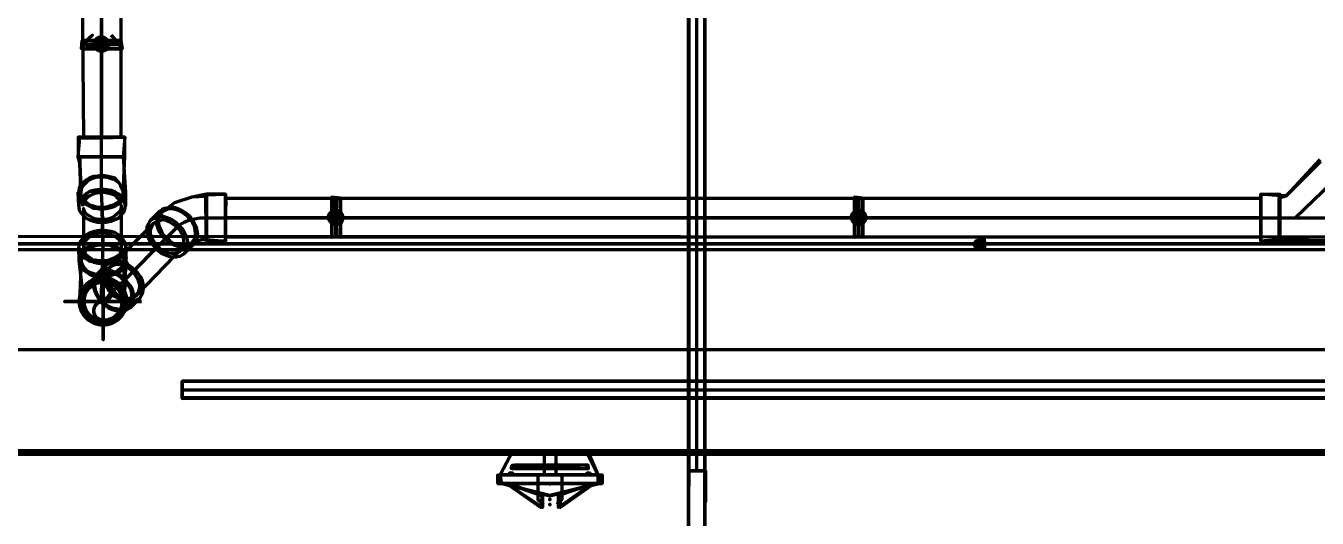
# Model space of a CAD drawing. Extents: x 0 to 1153, y 0 to 816.
# Drawn here: x 501.74 to 525.7, y 389.13 to 398.27 of the extents above; entities that cross this region are included whole.
import ezdxf

# ---------------------------------------------------------------- set-up
doc = ezdxf.new("R2010")
doc.units = 0
doc.header["$MEASUREMENT"] = 0
for name, color, linetype in [('Arch', 7, 'Continuous'), ('Hatch', 7, 'Continuous'), ('HVAC', 7, 'Continuous'), ('PIPE', 7, 'Continuous')]:
    doc.layers.add(name, color=color, linetype=linetype)

msp = doc.modelspace()

# ---------------------------------------------------------------- linework, layer by layer
at = {"layer": 'Arch', "color": 11, "linetype": 'Continuous', "lineweight": 211}
for points in [[(681.905, 390.377), (681.905, 484.897), (681.905, 390.377), (680.413, 390.377), (680.413, 388.885), (680.413, 390.377), (496.327, 390.377), (622.533, 390.377), (680.413, 390.377)], [(529.41, 425.947), (529.41, 392.25), (495.131, 392.25), (495.131, 425.947), (529.41, 425.947), (529.41, 392.25), (495.131, 392.25), (495.131, 425.947), (529.41, 425.947), (529.41, 390.313), (495.131, 390.313), (495.131, 425.947), (529.41, 425.947), (529.41, 390.313), (495.131, 390.313), (495.131, 425.947)], [(529.41, 390.377), (496.327, 390.377), (496.327, 425.947), (529.41, 425.947), (529.41, 390.377), (496.327, 390.377), (496.327, 425.947), (529.41, 425.947), (529.41, 390.377), (496.327, 390.377), (496.327, 425.947), (529.41, 425.947), (529.41, 390.377), (530.902, 390.377), (529.41, 390.377), (529.41, 425.947)]]:
    msp.add_lwpolyline(points, close=True, dxfattribs=at)
at = {"layer": 'Hatch', "color": 5, "linetype": 'Continuous', "lineweight": 211}
for p, q in [((514.191, 390.006), (514.191, 424.286)), ((504.635, 391.509), (614.839, 391.509))]:
    msp.add_line(p, q, dxfattribs=at)
for points in [[(514.033, 388.779), (514.033, 390.006), (514.339, 390.006), (514.339, 424.286), (514.339, 390.006), (514.35, 424.286), (514.339, 390.006), (514.033, 390.006), (514.033, 424.286), (514.043, 390.006), (514.033, 424.286), (514.35, 424.286), (514.043, 424.286), (514.033, 390.006), (514.339, 390.006), (514.043, 390.006), (514.033, 389.424), (514.033, 388.779)], [(514.033, 388.461), (514.033, 389.424), (514.033, 390.006), (514.033, 388.461)], [(514.339, 388.779), (514.339, 390.006), (514.339, 388.472)], [(514.339, 389.424), (514.35, 390.006), (514.35, 389.424)], [(514.35, 388.461), (514.339, 389.424), (514.339, 388.779)]]:
    msp.add_lwpolyline(points, dxfattribs=at)
for points in [[(614.839, 391.361), (504.635, 391.361), (614.839, 391.35), (614.839, 391.668), (614.839, 391.361), (614.839, 391.668), (614.839, 391.35), (504.635, 391.35), (504.635, 391.668), (504.635, 391.361), (504.635, 391.668), (504.635, 391.35)], [(504.635, 391.668), (614.839, 391.668), (504.635, 391.668), (614.839, 391.668)]]:
    msp.add_lwpolyline(points, close=True, dxfattribs=at)
at = {"layer": 'HVAC', "color": 6, "linetype": 'Continuous', "lineweight": 211}
for p, q in [((511.143, 390.356), (511.789, 390.356)), ((511.355, 390.356), (511.355, 389.932)), ((511.577, 389.932), (511.577, 390.356)), ((510.91, 390.049), (510.91, 390.112)), ((510.963, 390.049), (510.963, 390.112)), ((511.101, 390.049), (511.101, 390.112)), ((511.207, 390.049), (511.238, 390.049)), ((511.397, 390.049), (511.397, 390.112)), ((511.884, 390.112), (511.821, 390.112))]:
    msp.add_line(p, q, dxfattribs=at)
for points in [[(510.54, 389.932), (512.35, 389.932), (510.54, 389.932), (512.35, 389.932), (510.54, 389.932), (510.773, 390.377), (510.54, 389.932), (512.434, 389.932), (512.434, 389.774), (512.35, 389.932), (512.128, 390.377), (510.805, 390.377), (512.159, 390.377), (512.35, 389.932), (512.35, 389.774), (511.461, 389.551), (510.572, 389.774), (510.54, 389.932), (512.35, 389.932), (510.54, 389.932), (512.434, 389.932)], [(511.461, 390.356), (511.461, 390.356), (511.461, 390.356)], [(511.238, 390.112), (511.747, 390.112), (511.958, 390.112), (511.969, 390.049), (512.128, 390.049), (512.17, 390.112), (512.011, 390.112), (511.969, 390.049), (511.747, 390.049), (512.18, 390.049), (512.17, 390.112), (511.747, 390.112), (511.725, 390.049), (511.747, 390.112), (511.736, 390.049), (511.747, 390.112), (511.238, 390.112), (511.186, 390.112), (510.805, 390.112), (510.762, 390.049), (511.186, 390.049), (510.741, 390.049), (510.762, 390.112), (511.238, 390.112), (511.186, 390.049), (511.186, 390.112), (511.186, 390.049), (511.186, 390.112)], [(511.037, 390.112), (511.387, 390.112), (511.037, 390.112), (511.037, 390.049), (511.397, 390.049), (511.387, 390.112), (511.524, 390.112), (511.545, 390.049), (511.524, 390.112), (511.821, 390.112), (511.821, 390.049), (511.884, 390.049), (511.884, 390.112), (511.545, 390.112), (511.387, 390.112), (511.397, 390.049), (511.037, 390.049)], [(511.725, 390.049), (511.238, 390.049), (511.725, 390.049)], [(511.238, 389.932), (511.238, 389.477), (511.344, 389.382)], [(511.302, 390.112), (511.323, 390.049), (511.323, 390.112)], [(511.524, 390.049), (511.397, 390.049), (511.524, 390.049), (511.524, 390.112)], [(511.461, 389.932), (511.461, 389.932), (511.461, 389.932)], [(511.821, 390.049), (511.545, 390.049), (511.884, 390.049)], [(511.683, 389.932), (511.683, 389.477), (511.588, 389.382)], [(511.63, 390.112), (511.609, 390.049), (511.609, 390.112)], [(510.572, 389.774), (512.35, 389.763), (510.572, 389.774), (511.461, 389.541), (512.35, 389.763)], [(512.286, 389.774), (512.286, 389.774), (512.254, 389.774)], [(511.461, 389.477), (511.461, 389.477), (511.461, 389.477)], [(511.461, 389.382), (511.461, 389.382), (511.461, 389.382)]]:
    msp.add_lwpolyline(points, dxfattribs=at)
for points in [[(512.159, 390.377), (510.773, 390.377), (512.138, 390.334)], [(510.498, 389.774), (510.498, 389.932), (510.498, 389.774), (512.434, 389.774)], [(510.773, 389.932), (510.709, 389.932), (510.773, 389.932), (510.709, 389.932), (510.773, 389.964), (510.709, 389.964), (510.773, 389.964), (510.709, 389.932), (510.709, 389.932), (510.709, 389.964), (510.773, 389.932)], [(512.212, 389.932), (512.149, 389.932), (512.212, 389.932), (512.149, 389.932), (512.212, 389.964), (512.149, 389.964), (512.212, 389.964), (512.149, 389.932), (512.149, 389.932), (512.149, 389.964), (512.212, 389.932)], [(510.699, 389.774), (511.323, 389.551), (511.323, 389.329), (511.323, 389.329), (510.656, 389.774), (510.656, 389.774), (511.291, 389.329), (511.323, 389.551), (511.291, 389.551), (510.656, 389.774)], [(511.461, 389.763), (511.461, 389.763), (511.461, 389.774)], [(511.651, 389.551), (511.651, 389.329), (511.651, 389.329), (512.286, 389.774), (511.62, 389.551), (512.254, 389.774), (511.62, 389.329), (511.62, 389.551)]]:
    msp.add_lwpolyline(points, close=True, dxfattribs=at)
for p in [(511.461, 390.356), (511.461, 389.932), (511.461, 389.774), (511.461, 389.763), (511.461, 389.477), (511.461, 389.382)]:
    msp.add_point(p, dxfattribs=at)
at = {"layer": 'PIPE', "color": 3, "linetype": 'Continuous', "lineweight": 211}
for p, q in [((502.751, 395.182), (502.751, 395.118)), ((502.814, 395.33), (502.782, 395.287)), ((503.544, 395.15), (503.544, 395.203)), ((505.09, 395.108), (505.079, 395.097)), ((524.658, 394.346), (524.658, 395.065)), ((504.095, 394.695), (504.052, 394.652)), ((517.271, 394.822), (517.112, 394.822)), ((502.878, 394.324), (502.846, 394.282)), ((502.973, 394.377), (502.931, 394.356)), ((504.825, 394.25), (504.857, 394.293)), ((519.525, 394.134), (519.525, 394.314)), ((502.793, 394.018), (502.772, 393.965)), ((503.513, 394.049), (503.481, 394.092)), ((504.645, 394.018), (504.687, 394.049)), ((502.835, 393.753), (502.878, 393.711))]:
    msp.add_line(p, q, dxfattribs=at)
for points in [[(503.502, 396.198), (502.814, 396.187), (502.782, 399.658), (502.888, 399.648), (503.417, 399.648), (503.502, 399.658), (503.502, 396.198), (503.142, 396.198), (503.142, 399.658), (503.142, 396.198), (502.782, 396.198), (502.782, 396.198)], [(503.269, 397.928), (503.259, 397.838), (503.188, 397.806), (503.137, 397.796), (503.085, 397.806), (503.043, 397.834), (503.011, 397.886), (503.005, 397.939), (503.024, 397.998), (503.059, 398.035), (503.105, 398.056), (503.158, 398.059), (503.207, 398.04), (503.259, 397.997), (503.269, 397.928), (503.259, 397.997), (503.188, 398.05), (503.137, 398.06), (503.076, 398.046), (503.024, 397.998), (503.005, 397.939), (503.011, 397.886), (503.051, 397.828), (503.105, 397.8), (503.158, 397.797), (503.259, 397.838), (503.182, 397.876), (503.206, 397.928), (503.153, 397.861), (503.076, 397.896), (503.085, 397.973), (503.164, 397.991), (503.205, 397.934), (503.164, 397.991), (503.11, 397.991), (503.059, 398.035), (503.015, 397.98), (503.005, 397.928), (503.015, 397.98), (503.043, 398.022), (503.085, 398.05), (503.137, 398.06), (503.188, 398.05), (503.259, 397.997), (503.269, 397.928), (503.259, 397.838), (503.169, 397.8), (503.115, 397.797), (503.067, 397.816), (503.03, 397.85), (503.006, 397.907), (503.03, 397.85), (503.085, 397.806), (503.137, 397.796), (503.198, 397.81), (503.259, 397.838), (503.269, 397.928), (503.259, 397.997), (503.169, 398.056), (503.115, 398.059), (503.059, 398.035), (503.092, 397.98), (503.068, 397.928), (503.12, 397.995), (503.198, 397.96), (503.189, 397.883), (503.11, 397.865), (503.068, 397.922), (503.11, 397.865), (503.164, 397.865), (503.259, 397.838), (503.269, 397.928), (503.259, 397.838), (503.188, 397.806), (503.137, 397.796), (503.085, 397.806), (503.043, 397.834), (503.011, 397.886), (503.005, 397.939), (503.024, 397.998), (503.059, 398.035), (503.105, 398.056), (503.158, 398.059), (503.207, 398.04), (503.259, 397.997), (503.269, 397.928), (503.259, 397.997), (503.188, 398.05), (503.137, 398.06), (503.076, 398.046), (503.024, 397.998), (503.005, 397.939), (503.011, 397.886), (503.051, 397.828), (503.105, 397.8), (503.158, 397.797), (503.259, 397.838), (503.182, 397.876), (503.206, 397.928), (503.153, 397.861), (503.078, 397.892), (503.085, 397.973), (503.164, 397.991), (503.205, 397.934), (503.164, 397.991), (503.11, 397.991), (503.059, 398.035), (503.015, 397.98), (503.005, 397.928), (503.015, 397.98), (503.043, 398.022), (503.085, 398.05), (503.137, 398.06), (503.188, 398.05), (503.137, 398.06), (503.085, 398.05), (503.03, 398.006), (503.074, 397.955), (503.074, 397.901), (503.126, 397.86), (503.178, 397.873), (503.142, 397.923), (503.188, 398.05), (503.259, 397.997), (503.269, 397.928), (503.259, 397.838), (503.188, 397.806), (503.137, 397.796), (503.085, 397.806), (503.043, 397.834), (503.015, 397.877), (502.782, 397.838), (503.269, 397.928), (503.259, 397.997), (502.782, 397.997), (503.036, 397.997), (503.036, 397.838), (503.078, 397.892), (503.12, 397.861), (503.198, 397.896), (503.182, 397.98), (503.101, 397.987), (503.072, 397.906), (503.259, 397.838), (503.492, 397.838), (503.502, 397.997), (503.523, 397.838), (502.782, 397.838), (502.782, 397.997), (502.772, 397.838), (502.782, 397.997), (503.492, 397.997), (502.782, 397.997), (502.793, 397.838), (502.793, 397.997), (502.782, 397.838), (503.492, 397.838), (503.492, 397.997), (503.502, 397.838), (503.259, 397.838), (503.259, 397.997), (503.036, 397.997), (503.036, 397.838), (503.085, 397.883), (503.164, 397.865), (503.205, 397.939), (503.492, 397.997), (503.259, 397.997), (503.259, 397.838)], [(503.322, 398.092), (503.481, 397.923), (503.322, 398.092)], [(502.74, 396.187), (502.708, 396.198), (502.719, 396.198)], [(503.153, 394.928), (503.142, 395.182), (503.142, 396.198)], [(503.513, 394.928), (503.46, 395.002), (503.534, 395.097), (503.544, 395.15), (503.544, 395.203), (503.502, 395.298), (503.47, 395.351), (503.417, 395.383), (503.365, 395.414), (503.29, 395.436), (503.227, 395.457), (503.068, 395.457), (502.994, 395.436), (502.931, 395.414), (502.867, 395.372), (502.782, 395.287), (502.761, 395.235), (502.751, 395.171), (502.751, 395.404), (502.74, 395.711), (502.708, 395.838), (503.576, 395.838), (503.153, 395.838), (502.751, 395.838), (503.142, 395.838), (502.74, 395.838), (502.74, 395.711), (502.751, 395.404), (502.751, 395.182), (502.729, 395.097), (502.729, 395.012), (502.719, 394.917), (502.708, 395.171), (502.719, 394.917), (502.729, 394.843), (502.761, 394.79), (502.804, 394.737), (502.856, 394.695), (502.92, 394.663), (502.994, 394.642), (503.068, 394.621), (503.227, 394.621), (503.312, 394.642), (503.386, 394.674), (503.46, 394.705), (503.513, 394.758), (503.555, 394.811), (503.576, 394.864), (503.587, 394.928), (503.576, 394.981), (503.555, 395.044), (503.46, 395.002), (503.354, 394.938), (503.29, 394.917), (503.216, 394.896), (503.142, 394.896), (503.068, 394.896), (502.994, 394.917), (502.92, 394.938), (502.814, 395.023), (502.878, 395.086), (502.973, 395.139), (503.026, 395.161), (503.089, 395.171), (503.142, 395.182), (503.216, 395.171), (503.28, 395.161), (503.343, 395.139), (503.407, 395.108), (503.481, 395.023), (503.407, 395.108)], [(525.748, 395.785), (525.124, 395.108), (525.007, 395.108), (524.658, 395.139), (525.007, 395.139), (525.007, 394.303), (524.658, 394.271), (525.007, 394.271), (526.373, 394.303)], [(526.373, 394.271), (525.007, 394.303), (525.007, 395.139), (524.997, 394.303), (525.007, 395.108), (524.997, 394.335), (524.997, 395.076), (525.124, 395.108), (525.769, 395.753)], [(525.293, 394.705), (526.32, 395.69)], [(503.502, 395.298), (503.47, 395.351), (503.417, 395.383), (503.365, 395.414), (503.29, 395.436), (503.227, 395.457), (503.068, 395.457), (502.994, 395.436), (502.931, 395.414), (502.867, 395.372), (502.804, 395.362), (502.782, 395.287), (502.761, 395.235), (502.751, 395.118), (502.751, 395.044), (502.793, 394.991), (502.856, 394.949), (502.92, 394.917), (502.983, 394.885), (503.068, 394.875), (503.142, 394.864), (503.227, 394.875), (503.312, 394.896), (503.386, 394.917), (503.449, 394.959), (503.513, 395.002), (503.513, 395.097), (503.46, 395.139), (503.396, 395.182), (503.322, 395.213), (503.238, 395.224), (503.153, 395.235), (503.068, 395.224), (502.994, 395.213), (502.92, 395.192), (502.856, 395.15), (502.751, 395.044), (502.793, 394.991), (502.751, 395.044), (502.719, 394.949), (502.719, 394.896), (502.729, 394.843), (502.761, 394.79), (502.804, 394.737), (502.856, 394.695), (502.92, 394.663), (502.994, 394.642), (503.068, 394.621), (503.142, 394.621), (503.227, 394.621), (503.312, 394.642), (503.386, 394.674), (503.46, 394.705), (503.513, 394.758), (503.555, 394.811), (503.576, 394.864), (503.587, 394.928), (503.576, 394.981), (503.555, 395.044), (503.502, 395.055), (503.576, 395.118), (503.587, 395.182), (503.576, 395.235), (503.502, 395.298), (503.47, 395.351), (503.396, 395.436), (503.322, 395.457), (503.238, 395.478), (503.153, 395.489), (503.068, 395.478), (502.994, 395.467), (502.92, 395.436), (502.856, 395.404), (502.761, 395.319), (502.729, 395.266), (502.719, 395.203), (502.751, 395.118), (502.751, 395.044), (502.804, 395.108), (502.856, 395.15), (502.92, 395.192), (502.994, 395.213), (503.068, 395.224), (503.153, 395.235), (503.238, 395.224), (503.322, 395.213), (503.396, 395.182), (503.46, 395.139), (503.544, 395.055), (503.576, 395.118), (503.513, 395.097), (503.513, 395.002), (503.502, 395.055), (503.576, 395.118), (503.544, 395.203), (503.502, 395.298), (503.502, 395.298), (503.502, 395.298), (503.47, 395.351), (503.396, 395.436), (503.322, 395.457), (503.238, 395.478), (503.153, 395.489), (503.068, 395.478), (502.994, 395.467), (502.92, 395.436), (502.856, 395.404), (502.814, 395.33), (502.761, 395.319), (502.729, 395.266), (502.719, 395.203), (502.751, 395.118), (502.751, 395.044), (502.793, 394.991), (502.856, 394.949), (502.92, 394.917), (502.983, 394.885), (503.068, 394.875), (503.142, 394.864), (503.227, 394.875), (503.312, 394.896), (503.386, 394.917), (503.417, 394.97), (503.46, 395.002), (503.354, 394.938), (503.29, 394.917), (503.216, 394.896), (503.142, 394.896), (503.068, 394.896), (502.994, 394.917), (502.92, 394.938), (502.814, 395.023), (502.751, 395.118), (502.751, 395.044)], [(503.46, 395.002), (503.534, 395.097), (503.587, 395.182), (503.576, 395.235), (503.555, 395.298)], [(502.793, 394.917), (502.793, 394.97), (502.878, 395.086), (502.92, 395.118)], [(504.582, 394.07), (504.677, 394.176), (504.582, 394.07), (504.497, 394.039), (504.444, 394.039), (504.391, 394.049), (504.338, 394.07), (504.285, 394.092), (504.232, 394.123), (504.179, 394.166), (504.137, 394.219), (504.105, 394.282), (504.074, 394.335), (504.052, 394.398), (504.052, 394.462), (504.063, 394.515), (504.105, 394.6), (504.19, 394.652), (504.105, 394.6), (503.259, 393.742), (503.238, 393.689), (503.227, 393.636), (503.238, 393.573), (503.248, 393.52), (503.28, 393.457), (503.312, 393.393), (503.407, 393.298), (503.46, 393.266), (503.513, 393.245), (503.566, 393.224), (503.619, 393.213), (503.671, 393.213), (503.798, 393.266), (504.677, 394.176), (504.666, 394.293), (504.656, 394.356), (504.624, 394.42), (504.592, 394.473), (504.497, 394.568), (504.444, 394.6), (504.391, 394.631), (504.338, 394.652), (504.285, 394.663), (504.201, 394.642), (504.201, 394.578), (504.222, 394.515), (504.254, 394.441), (504.296, 394.377), (504.359, 394.346), (503.544, 393.52), (504.359, 394.346), (504.412, 394.271), (504.476, 394.229), (504.539, 394.197), (504.603, 394.187), (504.677, 394.176), (504.783, 394.208), (504.867, 394.271), (505.005, 394.303), (505.09, 394.303), (505.439, 394.271), (505.09, 394.271), (505.079, 395.129), (505.439, 395.139), (505.09, 395.139), (504.814, 395.086), (504.497, 394.981), (504.264, 394.811), (504.052, 394.652), (504.232, 394.832), (504.285, 394.832), (504.338, 394.854), (504.391, 394.875), (504.444, 394.875), (504.508, 394.864), (504.571, 394.843), (504.635, 394.811), (504.698, 394.769), (504.751, 394.716), (504.804, 394.663), (504.836, 394.6), (504.867, 394.536), (504.878, 394.473), (504.888, 394.409), (504.878, 394.346), (504.857, 394.293), (504.783, 394.208), (504.857, 394.293), (504.857, 394.219), (504.677, 394.039), (504.846, 394.219), (504.751, 394.155), (504.677, 394.176), (504.613, 394.155), (504.539, 394.176), (504.465, 394.208), (504.391, 394.25), (504.328, 394.303), (504.275, 394.367), (504.222, 394.43), (504.19, 394.504), (504.169, 394.578), (504.169, 394.652), (504.201, 394.705), (504.222, 394.758), (504.222, 394.822), (504.317, 394.885), (504.381, 394.896), (504.444, 394.907), (504.508, 394.896), (504.582, 394.864), (504.645, 394.832), (504.709, 394.79), (504.772, 394.737), (504.825, 394.674), (504.867, 394.6), (504.899, 394.536), (504.91, 394.462), (504.92, 394.398), (504.91, 394.335), (504.888, 394.271), (504.825, 394.24), (505.005, 394.303), (505.09, 394.303), (505.09, 394.451), (505.09, 395.139), (505.09, 394.303), (505.079, 394.938), (505.079, 395.097), (504.814, 395.086), (504.497, 394.981), (504.264, 394.811), (504.264, 394.864), (504.317, 394.885), (504.381, 394.896), (504.444, 394.907), (504.508, 394.896), (504.582, 394.864), (504.645, 394.832), (504.709, 394.79), (504.772, 394.737), (504.825, 394.674), (504.867, 394.6), (504.899, 394.536), (504.91, 394.462), (504.92, 394.398), (504.91, 394.335), (504.888, 394.271), (504.857, 394.219), (504.751, 394.155), (504.719, 394.102), (504.687, 394.049), (504.592, 393.986), (504.529, 393.975), (504.465, 393.975), (504.391, 393.986), (504.328, 394.007), (504.254, 394.039), (504.19, 394.092), (504.137, 394.145), (504.084, 394.208), (504.042, 394.271), (504.01, 394.335), (503.989, 394.409), (503.989, 394.547), (504.021, 394.6), (504.052, 394.652), (504.158, 394.716), (504.19, 394.769), (504.296, 394.727), (504.37, 394.705), (504.444, 394.674), (504.508, 394.631), (504.571, 394.568), (504.635, 394.504), (504.677, 394.441), (504.709, 394.367), (504.73, 394.293), (504.74, 394.219), (504.751, 394.155), (504.719, 394.102), (504.687, 394.049), (504.592, 393.986), (504.529, 393.975), (504.465, 393.975), (504.391, 393.986), (504.328, 394.007), (504.254, 394.039), (504.19, 394.092), (504.137, 394.145), (504.084, 394.208), (504.042, 394.271), (504.01, 394.335), (503.989, 394.409), (503.989, 394.473), (503.989, 394.547), (504.021, 394.6), (504.052, 394.652), (504.158, 394.716), (504.169, 394.652), (504.201, 394.578), (504.169, 394.716), (504.222, 394.727), (504.296, 394.727), (504.37, 394.705), (504.444, 394.674), (504.508, 394.631), (504.571, 394.568), (504.635, 394.504), (504.677, 394.441), (504.709, 394.367), (504.73, 394.293), (504.74, 394.219), (504.751, 394.155), (504.613, 394.155), (504.539, 394.176), (504.465, 394.208), (504.391, 394.25), (504.328, 394.303), (504.275, 394.367), (504.222, 394.43), (504.19, 394.504), (504.169, 394.578), (504.222, 394.515), (504.254, 394.441), (504.296, 394.377), (504.349, 394.324), (504.412, 394.271), (504.476, 394.229), (504.539, 394.197), (504.603, 394.187), (504.677, 394.176), (504.751, 394.155), (504.677, 394.176)], [(505.439, 394.346), (505.439, 395.065), (524.658, 395.065), (524.658, 394.346), (505.439, 394.346), (505.439, 394.705), (524.658, 394.705), (526.711, 394.705)], [(524.658, 394.705), (505.439, 394.705), (505.439, 395.065)], [(507.487, 394.578), (507.418, 394.589), (507.434, 394.666), (507.487, 394.642), (507.418, 394.589), (507.365, 394.659), (507.354, 394.711), (507.365, 394.762), (507.393, 394.804), (507.476, 394.779), (507.547, 394.828), (507.587, 394.797), (507.612, 394.753), (507.619, 394.7), (507.604, 394.65), (507.577, 394.589), (507.487, 394.578), (507.577, 394.589), (507.612, 394.669), (507.619, 394.722), (507.599, 394.78), (507.545, 394.747), (507.539, 394.666), (507.492, 394.642), (507.438, 394.662), (507.426, 394.742), (507.492, 394.779), (507.426, 394.828), (507.476, 394.843), (507.538, 394.833), (507.487, 394.843), (507.547, 394.828), (507.587, 394.797), (507.612, 394.753), (507.619, 394.7), (507.604, 394.65), (507.577, 394.589), (507.487, 394.578), (507.418, 394.589), (507.358, 394.679), (507.356, 394.732), (507.374, 394.78), (507.409, 394.817), (507.455, 394.839), (507.528, 394.836), (507.498, 394.779), (507.542, 394.751), (507.487, 394.779), (507.552, 394.732), (507.523, 394.652), (507.442, 394.658), (507.423, 394.737), (507.476, 394.779), (507.423, 394.737), (507.423, 394.684), (507.418, 394.589), (507.487, 394.578), (507.418, 394.589), (507.434, 394.666), (507.487, 394.642), (507.418, 394.589), (507.365, 394.659), (507.354, 394.711), (507.365, 394.762), (507.393, 394.804), (507.476, 394.779), (507.547, 394.828), (507.587, 394.797), (507.612, 394.753), (507.619, 394.7), (507.604, 394.65), (507.577, 394.589), (507.487, 394.578), (507.577, 394.589), (507.612, 394.669), (507.619, 394.722), (507.599, 394.78), (507.545, 394.747), (507.539, 394.666), (507.492, 394.642), (507.438, 394.662), (507.426, 394.742), (507.503, 394.777), (507.426, 394.828), (507.476, 394.843), (507.538, 394.833), (507.487, 394.843), (507.538, 394.833), (507.58, 394.804), (507.609, 394.762), (507.619, 394.711), (507.609, 394.659), (507.577, 394.589), (507.487, 394.578), (507.418, 394.589), (507.365, 394.659), (507.354, 394.711), (507.365, 394.762), (507.393, 394.804), (507.435, 394.833), (507.418, 395.065), (507.487, 394.578), (507.577, 394.589), (507.609, 394.659), (507.619, 394.711), (507.604, 394.771), (507.577, 394.822), (507.577, 395.055), (507.577, 394.589), (507.577, 394.822), (507.418, 394.811), (507.47, 394.777), (507.418, 394.711), (507.47, 394.644), (507.548, 394.679), (507.535, 394.759), (507.465, 394.776), (507.418, 394.589), (507.418, 394.356), (507.577, 394.346), (507.418, 394.335), (507.418, 395.065), (507.577, 395.065), (507.418, 395.086), (507.577, 395.065), (507.577, 394.356), (507.577, 395.065), (507.418, 395.055), (507.577, 395.055), (507.418, 395.065), (507.418, 394.356), (507.577, 394.356), (507.418, 394.346), (507.418, 394.589), (507.577, 394.589), (507.577, 394.356), (507.577, 394.589), (507.418, 394.589)], [(517.192, 394.578), (517.112, 394.589), (517.07, 394.659), (517.059, 394.711), (517.07, 394.762), (517.098, 394.804), (517.15, 394.836), (517.202, 394.843), (517.261, 394.823), (517.298, 394.789), (517.32, 394.742), (517.322, 394.689), (517.304, 394.641), (517.271, 394.589), (517.192, 394.578), (517.271, 394.589), (517.313, 394.659), (517.324, 394.711), (517.309, 394.771), (517.261, 394.823), (517.202, 394.843), (517.15, 394.836), (517.091, 394.797), (517.063, 394.742), (517.061, 394.689), (517.112, 394.589), (517.139, 394.666), (517.192, 394.642), (517.125, 394.694), (517.16, 394.772), (517.236, 394.763), (517.255, 394.684), (517.197, 394.642), (517.255, 394.684), (517.255, 394.737), (517.298, 394.789), (517.243, 394.833), (517.192, 394.843), (517.243, 394.833), (517.285, 394.804), (517.313, 394.762), (517.324, 394.711), (517.313, 394.659), (517.271, 394.589), (517.192, 394.578), (517.112, 394.589), (517.063, 394.679), (517.061, 394.732), (517.079, 394.78), (517.113, 394.817), (517.17, 394.841), (517.113, 394.817), (517.07, 394.762), (517.059, 394.711), (517.074, 394.65), (517.112, 394.589), (517.192, 394.578), (517.271, 394.589), (517.32, 394.679), (517.322, 394.732), (517.298, 394.789), (517.244, 394.755), (517.192, 394.779), (517.257, 394.732), (517.228, 394.652), (517.147, 394.658), (517.128, 394.737), (517.186, 394.779), (517.128, 394.737), (517.128, 394.684), (517.112, 394.589), (517.192, 394.578), (517.112, 394.589), (517.07, 394.659), (517.059, 394.711), (517.07, 394.762), (517.098, 394.804), (517.15, 394.836), (517.202, 394.843), (517.261, 394.823), (517.298, 394.789), (517.32, 394.742), (517.322, 394.689), (517.304, 394.641), (517.271, 394.589), (517.192, 394.578), (517.271, 394.589), (517.313, 394.659), (517.324, 394.711), (517.309, 394.771), (517.261, 394.823), (517.202, 394.843), (517.15, 394.836), (517.091, 394.797), (517.063, 394.742), (517.061, 394.689), (517.112, 394.589), (517.139, 394.666), (517.192, 394.642), (517.125, 394.694), (517.16, 394.772), (517.244, 394.755), (517.25, 394.674), (517.197, 394.642), (517.255, 394.684), (517.255, 394.737), (517.298, 394.789), (517.243, 394.833), (517.192, 394.843), (517.243, 394.833), (517.285, 394.804), (517.313, 394.762), (517.324, 394.711), (517.313, 394.659), (517.271, 394.589), (517.192, 394.578), (517.112, 394.589), (517.07, 394.659), (517.059, 394.711), (517.07, 394.762), (517.098, 394.804), (517.14, 394.833), (517.112, 395.065), (517.192, 394.578), (517.271, 394.589), (517.313, 394.659), (517.324, 394.711), (517.309, 394.771), (517.271, 394.822), (517.271, 395.055), (517.271, 394.589), (517.271, 394.822), (517.112, 394.811), (517.165, 394.774), (517.125, 394.727), (517.16, 394.65), (517.244, 394.666), (517.25, 394.747), (517.17, 394.776), (517.112, 394.589), (517.112, 394.356), (517.271, 394.346), (517.112, 394.335), (517.112, 395.065), (517.271, 395.065), (517.112, 395.086), (517.271, 395.065), (517.271, 394.356), (517.271, 395.065), (517.112, 395.055), (517.271, 395.055), (517.112, 395.065), (517.112, 394.356), (517.271, 394.356), (517.112, 394.346), (517.112, 394.589), (517.271, 394.589), (517.271, 394.356), (517.271, 394.589), (517.112, 394.589)], [(503.439, 393.996), (503.513, 394.049), (503.513, 394.123), (503.513, 394.219), (503.46, 394.303), (503.407, 394.346), (503.354, 394.377), (503.29, 394.398), (503.227, 394.409), (503.153, 394.42), (503.089, 394.409), (503.036, 394.398), (502.931, 394.356), (502.846, 394.282), (502.804, 394.197), (502.825, 394.07), (502.793, 393.986), (502.856, 393.943), (502.92, 393.901), (503.026, 393.922), (503.089, 393.912), (503.163, 393.912), (503.227, 393.912), (503.28, 393.922), (503.386, 393.965), (503.513, 394.049), (503.513, 394.166), (503.513, 394.928), (503.492, 394.843), (503.46, 394.801), (503.386, 394.737), (503.333, 394.705), (503.28, 394.684), (503.216, 394.674), (503.079, 394.674), (503.015, 394.684), (502.952, 394.716), (502.899, 394.748), (502.856, 394.779), (502.825, 394.822), (502.804, 394.875), (502.804, 394.113), (502.856, 394.018), (502.909, 393.975), (502.962, 393.943), (502.994, 393.88), (503.079, 393.859), (503.174, 393.859), (503.174, 392.441), (503.174, 393.859), (503.238, 393.859), (503.058, 393.658), (503.227, 393.827), (503.322, 393.88), (503.386, 393.901), (503.386, 393.965)], [(504.73, 394.187), (504.783, 394.208), (504.857, 394.293), (504.878, 394.346), (504.888, 394.409), (504.878, 394.473), (504.867, 394.547), (504.836, 394.61), (504.783, 394.674), (504.74, 394.727), (504.677, 394.779), (504.613, 394.822), (504.539, 394.854), (504.476, 394.864), (504.412, 394.875), (504.349, 394.864), (504.296, 394.843), (504.222, 394.822), (504.201, 394.705), (504.201, 394.705), (504.19, 394.769), (504.254, 394.801), (504.201, 394.705), (504.201, 394.642)], [(504.359, 394.346), (504.539, 394.525), (504.603, 394.578), (504.677, 394.621), (504.772, 394.663), (504.867, 394.684), (504.973, 394.705), (505.439, 394.705)], [(507.545, 394.747), (507.539, 394.666), (507.438, 394.662), (507.426, 394.742), (507.545, 394.747), (507.487, 394.779), (507.545, 394.747), (507.539, 394.666), (507.481, 394.642), (507.42, 394.694), (507.455, 394.772), (507.418, 394.822), (507.577, 394.822)], [(517.192, 394.642), (517.128, 394.737), (517.236, 394.763), (517.255, 394.684), (517.192, 394.642), (517.26, 394.705), (517.244, 394.755), (517.128, 394.737), (517.257, 394.732), (517.192, 394.642), (517.128, 394.737), (517.128, 394.737)], [(503.502, 394.346), (503.449, 394.388), (503.386, 394.43), (503.312, 394.451), (503.238, 394.462), (503.153, 394.473), (503.068, 394.462), (502.983, 394.441), (502.909, 394.42), (502.846, 394.377), (502.793, 394.324), (502.751, 394.271), (502.729, 394.219), (502.719, 394.155), (502.729, 394.092), (502.761, 394.039), (502.793, 393.986), (502.793, 394.081), (502.846, 394.134), (502.92, 394.176), (502.994, 394.197), (503.068, 394.219), (503.153, 394.229), (503.238, 394.219), (503.312, 394.208), (503.386, 394.187), (503.449, 394.145), (503.502, 394.102), (503.576, 394.081), (503.597, 394.134), (503.587, 394.197), (503.576, 394.25), (503.502, 394.346), (503.449, 394.388), (503.386, 394.43), (503.312, 394.451), (503.238, 394.462), (503.153, 394.473), (503.068, 394.462), (502.983, 394.441), (502.909, 394.42), (502.846, 394.377), (502.793, 394.324), (502.751, 394.271), (502.729, 394.219), (502.719, 394.155), (502.729, 394.092), (502.761, 394.028), (502.729, 393.975), (502.729, 393.848), (502.761, 393.795), (502.804, 393.742), (502.856, 393.7), (502.92, 393.658), (502.994, 393.626), (503.163, 393.605), (503.248, 393.615), (503.322, 393.636), (503.396, 393.658), (503.46, 393.689), (503.513, 393.732), (503.523, 393.795), (503.544, 393.848), (503.597, 393.891), (503.597, 393.954), (503.544, 393.996), (503.481, 394.092), (503.428, 394.134), (503.365, 394.155), (503.301, 394.187), (503.227, 394.197), (503.079, 394.197), (503.005, 394.176), (502.941, 394.155), (502.878, 394.113), (502.793, 394.081), (502.761, 394.028), (502.729, 393.975), (502.729, 393.848), (502.761, 393.795), (502.835, 393.753), (502.856, 393.7), (502.92, 393.658), (502.994, 393.626), (503.163, 393.605), (503.248, 393.615), (503.322, 393.636), (503.375, 393.679), (503.428, 393.711), (503.523, 393.795), (503.555, 393.891), (503.555, 393.943), (503.576, 394.007), (503.576, 394.081), (503.597, 394.134), (503.587, 394.197), (503.576, 394.25), (503.544, 394.303), (503.46, 394.303), (503.492, 394.261)], [(500.941, 394.113), (500.941, 394.335), (500.856, 394.356), (500.941, 394.335), (500.941, 394.113), (500.856, 394.081), (500.941, 394.113), (539.761, 394.113), (539.761, 394.335), (539.835, 394.356), (539.761, 394.335), (500.941, 394.356)], [(500.941, 394.219), (539.761, 394.219), (500.941, 394.219)], [(503.428, 393.901), (503.365, 393.901), (503.301, 393.88), (503.216, 393.806), (503.227, 393.721), (503.163, 393.711), (503.1, 393.689), (503.079, 393.626), (502.983, 393.478), (502.994, 393.414), (503.015, 393.34), (503.047, 393.266), (503.089, 393.192), (503.163, 393.15), (503.216, 393.097), (503.28, 393.054), (503.343, 393.023), (503.407, 393.012), (503.47, 393.002), (503.523, 393.002), (503.597, 392.991), (503.693, 393.054), (503.714, 393.107), (503.745, 393.16), (503.798, 393.181), (503.851, 393.213), (503.883, 393.266), (503.904, 393.319), (503.915, 393.393), (503.915, 393.457), (503.894, 393.531), (503.862, 393.605), (503.809, 393.679), (503.756, 393.742), (503.693, 393.795), (503.629, 393.838), (503.555, 393.891), (503.555, 393.943), (503.544, 393.996), (503.481, 394.092), (503.428, 394.134), (503.365, 394.155), (503.301, 394.187), (503.227, 394.197), (503.079, 394.197), (503.005, 394.176), (502.941, 394.155), (502.878, 394.113), (502.825, 394.07), (502.761, 394.028), (502.793, 394.081), (502.846, 394.134), (502.92, 394.176), (502.994, 394.197), (503.068, 394.219), (503.153, 394.229), (503.238, 394.219), (503.312, 394.208), (503.386, 394.187), (503.449, 394.145), (503.502, 394.102), (503.544, 394.06), (503.576, 394.007), (503.597, 393.954), (503.566, 393.869), (503.492, 393.891), (503.428, 393.901), (503.365, 393.901), (503.301, 393.88), (503.248, 393.848), (503.185, 393.763), (503.163, 393.7), (503.163, 393.636), (503.174, 393.573), (503.195, 393.499), (503.227, 393.435), (503.269, 393.361), (503.322, 393.308), (503.386, 393.245), (503.46, 393.203), (503.534, 393.171), (503.608, 393.15), (503.671, 393.15), (503.735, 393.171), (503.735, 393.298), (503.714, 393.372), (503.682, 393.435), (503.629, 393.499), (503.576, 393.562), (503.513, 393.615), (503.449, 393.668), (503.375, 393.679), (503.428, 393.711), (503.481, 393.753), (503.555, 393.785), (503.566, 393.869), (503.492, 393.891), (503.428, 393.901), (503.513, 393.975), (503.544, 394.028), (503.576, 394.081), (503.544, 394.028), (503.513, 393.975), (503.428, 393.901), (503.365, 393.901), (503.238, 393.859), (503.163, 393.848), (503.079, 393.859), (502.994, 393.88), (502.92, 393.901), (502.856, 393.943), (502.772, 393.965), (502.761, 393.912), (502.772, 393.859), (502.793, 393.806), (502.804, 393.742), (502.878, 393.711), (502.941, 393.679), (503.015, 393.658), (503.089, 393.636), (503.163, 393.636), (503.238, 393.636), (503.312, 393.658), (503.396, 393.658), (503.46, 393.689), (503.513, 393.732), (503.555, 393.785), (503.597, 393.891), (503.629, 393.838), (503.693, 393.795), (503.756, 393.742), (503.809, 393.679), (503.862, 393.605), (503.894, 393.531), (503.915, 393.457), (503.915, 393.393), (503.904, 393.319), (503.883, 393.266), (503.851, 393.213), (503.798, 393.181), (503.745, 393.16), (503.693, 393.128), (503.629, 393.044), (503.576, 393.023), (503.492, 392.917), (503.425, 392.798), (503.365, 392.762), (503.302, 392.736), (503.236, 392.721), (503.169, 392.716), (503.102, 392.721), (503.048, 392.777), (502.991, 392.8), (502.937, 392.832), (502.991, 392.8), (503.048, 392.777), (503.108, 392.763), (503.036, 392.736), (502.972, 392.762), (502.913, 392.798), (502.858, 392.844), (502.913, 392.798), (502.972, 392.762), (503.036, 392.736), (503.102, 392.721), (503.169, 392.716), (503.236, 392.721), (503.302, 392.736), (503.365, 392.762), (503.425, 392.798), (503.479, 392.845), (503.425, 392.798), (503.365, 392.762), (503.302, 392.736), (503.236, 392.721), (503.169, 392.716), (503.102, 392.721), (503.036, 392.736), (502.972, 392.762), (502.913, 392.798), (502.858, 392.844), (502.913, 392.798), (502.972, 392.762), (503.036, 392.736), (503.102, 392.721), (503.169, 392.716), (503.236, 392.721), (503.302, 392.736), (503.365, 392.762), (503.425, 392.798), (503.479, 392.845), (503.492, 392.917), (503.425, 392.798), (503.425, 392.798), (503.365, 392.762), (503.302, 392.736), (503.236, 392.721), (503.169, 392.716), (503.102, 392.721), (503.036, 392.736), (502.972, 392.762), (502.913, 392.798), (502.858, 392.844), (502.913, 392.798), (502.972, 392.762), (503.036, 392.736), (503.102, 392.721), (503.169, 392.716), (503.236, 392.721), (503.302, 392.736), (503.365, 392.762), (503.425, 392.798), (503.479, 392.845), (503.425, 392.798), (503.365, 392.762), (503.302, 392.736), (503.236, 392.721), (503.169, 392.716), (503.102, 392.721), (503.036, 392.736), (502.972, 392.762), (502.913, 392.798), (502.858, 392.844), (502.913, 392.798), (502.972, 392.762), (503.036, 392.736), (503.102, 392.721), (503.169, 392.716), (503.236, 392.721), (503.302, 392.736), (503.365, 392.762), (503.425, 392.798), (503.479, 392.845)], [(519.441, 394.155), (519.441, 394.293), (519.441, 394.155), (519.441, 394.293), (519.441, 394.155), (519.389, 394.212), (519.441, 394.293), (519.525, 394.271), (519.441, 394.155), (519.483, 394.22), (519.441, 394.293), (519.525, 394.271), (519.441, 394.155), (519.389, 394.212), (519.441, 394.293), (519.367, 394.271), (519.441, 394.155), (519.367, 394.134), (519.367, 394.271), (519.525, 394.271), (519.367, 394.271), (519.525, 394.271), (519.525, 394.134), (519.367, 394.134), (519.525, 394.134), (519.367, 394.176), (519.367, 394.271), (519.525, 394.271), (519.367, 394.271), (519.525, 394.271), (519.525, 394.176), (519.367, 394.176), (519.525, 394.134), (519.367, 394.176), (519.441, 394.293), (519.525, 394.271), (519.441, 394.155), (519.367, 394.271), (519.441, 394.293), (519.391, 394.205), (519.441, 394.155), (519.382, 394.138), (519.346, 394.178), (519.367, 394.271), (519.441, 394.293), (519.525, 394.271), (519.533, 394.2), (519.506, 394.153), (519.441, 394.155), (519.389, 394.212), (519.441, 394.293), (519.525, 394.271), (519.441, 394.155), (519.479, 394.205), (519.441, 394.293), (519.525, 394.271), (519.536, 394.216), (519.516, 394.164), (519.441, 394.155), (519.37, 394.148), (519.34, 394.192), (519.367, 394.271), (519.441, 394.293), (519.525, 394.271), (519.441, 394.155), (519.389, 394.212), (519.441, 394.293), (519.367, 394.271), (519.441, 394.155), (519.382, 394.138), (519.441, 394.155), (519.382, 394.138), (519.346, 394.178), (519.367, 394.271), (519.441, 394.293), (519.525, 394.271), (519.533, 394.2), (519.506, 394.153), (519.441, 394.155), (519.389, 394.212), (519.441, 394.293), (519.525, 394.271), (519.441, 394.155), (519.479, 394.205), (519.441, 394.293), (519.525, 394.271), (519.536, 394.216), (519.516, 394.164), (519.441, 394.155), (519.364, 394.153), (519.338, 394.2), (519.367, 394.271), (519.441, 394.293), (519.367, 394.271), (519.34, 394.192), (519.382, 394.138), (519.441, 394.155), (519.525, 394.178), (519.525, 394.271), (519.441, 394.293), (519.35, 394.171), (519.441, 394.155), (519.516, 394.164), (519.536, 394.216), (519.525, 394.271), (519.367, 394.271), (519.364, 394.153), (519.441, 394.155), (519.525, 394.134), (519.367, 394.134), (519.525, 394.134), (519.525, 394.271), (519.367, 394.271)], [(503.82, 393.308), (503.756, 393.245), (503.82, 393.308), (503.841, 393.361), (503.851, 393.414), (503.851, 393.467), (503.83, 393.531), (503.798, 393.594), (503.767, 393.647), (503.724, 393.7), (503.671, 393.742), (503.619, 393.774), (503.566, 393.806), (503.513, 393.827), (503.46, 393.838), (503.407, 393.838), (503.322, 393.806), (503.259, 393.742), (503.375, 393.7), (503.312, 393.658), (503.238, 393.636), (503.163, 393.636), (503.089, 393.636), (503.015, 393.658), (502.941, 393.679), (502.878, 393.711), (502.793, 393.806), (502.772, 393.859), (502.761, 393.912), (502.772, 393.965), (502.793, 394.018), (502.856, 394.018)], [(503.544, 393.52), (503.365, 393.351), (503.163, 393.15), (503.111, 393.203), (503.068, 393.266), (503.036, 393.34), (503.026, 393.404), (503.015, 393.467), (503.026, 393.531), (503.047, 393.584), (503.079, 393.626), (503.121, 393.658), (503.174, 393.679), (503.238, 393.689), (503.301, 393.689)], [(503.883, 393.15), (502.454, 393.15), (503.883, 393.15)], [(503.425, 392.852), (503.374, 392.815), (503.318, 392.787), (503.26, 392.769), (503.199, 392.759), (503.138, 392.759), (503.078, 392.768), (503.019, 392.787), (502.964, 392.815), (502.912, 392.852)]]:
    msp.add_lwpolyline(points, dxfattribs=at)
for points in [[(502.782, 397.923), (503.502, 397.923), (502.782, 397.923), (503.502, 397.923), (503.502, 397.923), (502.804, 397.923), (502.973, 398.092)], [(503.206, 397.928), (503.153, 397.861), (503.11, 397.865), (503.076, 397.896), (503.069, 397.939), (503.085, 397.973), (503.12, 397.995), (503.164, 397.991), (503.198, 397.96), (503.205, 397.934), (503.195, 397.964), (503.143, 397.997), (503.092, 397.98), (503.068, 397.928), (503.081, 397.969), (503.12, 397.995), (503.164, 397.991), (503.202, 397.95)], [(503.492, 397.838), (503.492, 397.997), (503.502, 397.997), (503.492, 397.838)], [(503.576, 396.198), (502.74, 396.187), (502.719, 396.198), (502.74, 396.187), (503.142, 396.187), (503.576, 396.198), (503.576, 396.198), (502.708, 396.198), (502.708, 395.838), (502.74, 396.187), (503.142, 396.187), (503.576, 396.198), (503.544, 395.838), (503.587, 395.182), (503.587, 394.928), (503.544, 395.182), (503.576, 395.838)], [(503.544, 395.838), (503.153, 395.838), (503.576, 395.838), (503.153, 395.838), (502.751, 395.838), (503.142, 395.838), (502.708, 395.838), (503.544, 395.838), (503.153, 395.838)], [(505.09, 394.303), (505.079, 395.129), (505.079, 394.938), (505.09, 394.271), (505.09, 394.271), (505.09, 394.451), (505.079, 395.129), (505.079, 394.314)], [(505.439, 394.271), (505.439, 394.451), (505.449, 394.525), (505.439, 394.959), (505.439, 395.139), (505.439, 394.981), (505.439, 394.271), (505.439, 394.451), (505.449, 394.525), (505.439, 394.959)], [(505.439, 394.981), (505.439, 395.139), (505.449, 394.917)], [(507.492, 394.346), (507.492, 395.065), (507.492, 395.065), (507.503, 394.346), (507.503, 395.065), (507.492, 394.346)], [(517.186, 394.346), (517.186, 395.065), (517.186, 395.065), (517.197, 394.346), (517.197, 395.065), (517.186, 394.346)], [(524.658, 394.271), (524.658, 395.139), (524.658, 394.271), (524.658, 395.139)], [(525.007, 395.139), (525.007, 394.271), (525.007, 394.314), (524.997, 394.303), (525.007, 395.139), (525.007, 395.108)], [(507.487, 394.642), (507.446, 394.655), (507.438, 394.662)], [(507.418, 394.356), (507.577, 394.356), (507.577, 394.346), (507.418, 394.356)], [(517.112, 394.356), (517.271, 394.356), (517.271, 394.346), (517.112, 394.356)], [(502.888, 393.435), (502.983, 393.478), (502.994, 393.552), (503.015, 393.605), (503.079, 393.626), (502.983, 393.478), (502.994, 393.414), (503.015, 393.34), (503.047, 393.266), (503.089, 393.192), (503.163, 393.15), (503.111, 393.203), (503.068, 393.266), (503.036, 393.34), (503.026, 393.404), (503.015, 393.467), (503.026, 393.531), (503.047, 393.584), (503.058, 393.658), (503.1, 393.689), (503.163, 393.711), (503.238, 393.689), (503.301, 393.721), (503.185, 393.763), (503.248, 393.848), (503.185, 393.763), (503.163, 393.7), (503.163, 393.636), (503.174, 393.573), (503.195, 393.499), (503.227, 393.435), (503.269, 393.361), (503.322, 393.308), (503.386, 393.245), (503.46, 393.203), (503.534, 393.171), (503.608, 393.15), (503.703, 393.181), (503.703, 393.308), (503.682, 393.372), (503.65, 393.435), (503.566, 393.541), (503.502, 393.594), (503.439, 393.636), (503.375, 393.668), (503.301, 393.721), (503.238, 393.689), (503.174, 393.679), (503.121, 393.658), (503.058, 393.658), (503.015, 393.605), (502.994, 393.552), (502.941, 393.488)], [(503.502, 393.594), (503.439, 393.636), (503.375, 393.668), (503.301, 393.721), (503.375, 393.7), (503.449, 393.668), (503.502, 393.594), (503.566, 393.541), (503.65, 393.435), (503.682, 393.372), (503.703, 393.308), (503.703, 393.181), (503.735, 393.171), (503.735, 393.298), (503.714, 393.372), (503.682, 393.435), (503.629, 393.499), (503.576, 393.562)], [(503.629, 393.044), (503.714, 393.107), (503.745, 393.16), (503.714, 393.107), (503.693, 393.054), (503.629, 393.044), (503.576, 393.023), (503.523, 393.002), (503.47, 393.002), (503.407, 393.012), (503.343, 393.023), (503.28, 393.054), (503.216, 393.097), (503.142, 393.128), (503.206, 393.076), (503.269, 393.033), (503.343, 393.002), (503.407, 392.98), (503.481, 392.97), (503.544, 392.97), (503.619, 393.033)]]:
    msp.add_lwpolyline(points, close=True, dxfattribs=at)
msp.add_lwpolyline([(503.163, 394.166), (503.153, 394.928), (503.163, 394.166), (503.127, 393.145), (503.077, 393.123), (503.02, 393.067), (502.999, 393.017), (502.995, 392.961), (503.008, 392.907), (503.045, 392.852), (503.101, 392.814), (503.108, 392.763), (503.173, 392.715, 0.414235), (503.607, 393.16, 0.414148), (503.164, 393.595, 0.41422), (502.73, 393.15, 0.414305), (503.173, 392.716, -0.414305), (502.729, 393.15, -0.41422), (503.164, 393.593, -0.414148), (503.608, 393.16, -0.414235), (503.173, 392.715, 0.414235), (503.607, 393.16, 0.414148), (503.164, 393.595, 0.41422), (502.73, 393.15, 0.414305), (503.173, 392.716, -0.414305), (502.729, 393.15, -0.41422), (503.164, 393.593, -0.414148), (503.608, 393.16, -0.414235), (503.173, 392.758, -0.414184), (502.814, 393.155, -0.41424), (503.164, 393.553, 0.41424), (502.814, 393.155, 0.414184), (503.173, 392.76, 0.414279), (503.564, 393.159, 0.414179), (503.165, 393.551, -0.414179), (503.564, 393.159, -0.414279), (503.173, 392.715, 0.414235), (503.607, 393.16, 0.414148), (503.164, 393.595, 0.41422), (502.73, 393.15, 0.414305), (503.173, 392.716, -0.414305), (502.729, 393.15, -0.41422), (503.164, 393.593, -0.414148), (503.608, 393.16, -0.414235), (503.173, 392.758, -0.414184), (502.814, 393.155, -0.41424), (503.165, 393.551, -0.414179), (503.564, 393.159, -0.414279), (503.173, 392.715, 0.414235), (503.607, 393.16, 0.414148), (503.164, 393.595, 0.41422), (502.73, 393.15, 0.414305), (503.173, 392.758, -0.414184), (502.814, 393.155, -0.41424), (503.165, 393.551, -0.414179), (503.607, 393.16, 0.414148), (503.164, 393.595, 0.41422), (502.814, 393.155), (502.729, 393.912), (502.719, 394.155), (502.761, 393.912), (502.73, 393.15, 0.414305), (503.173, 392.715, 0.414235), (503.566, 393.16), (503.597, 393.922), (503.597, 394.166), (503.555, 393.922), (503.564, 393.159, -0.414279), (503.169, 392.799, 0.414223), (503.524, 393.155, 0.414267), (503.169, 393.51, -0.414267), (503.525, 393.155, -0.414223), (503.169, 392.799, -0.414179), (502.814, 393.155, 0.414179), (503.169, 392.799), (503.113, 392.809), (503.055, 392.842), (503.014, 392.895), (502.996, 392.947), (502.996, 393.003), (503.014, 393.055), (503.055, 393.108), (503.113, 393.141), (503.169, 393.15), (503.088, 393.13), (503.036, 393.089), (503.003, 393.03), (502.994, 392.975), (503.003, 392.92), (503.028, 392.872), (503.077, 392.827), (503.14, 392.803), (503.055, 392.842), (503.014, 392.895), (502.996, 392.947), (502.996, 393.003), (503.014, 393.055), (503.055, 393.108), (503.113, 393.141), (503.169, 393.15), (503.237, 393.174), (503.282, 393.202), (503.317, 393.243), (503.338, 393.293), (503.343, 393.349), (503.33, 393.403), (503.301, 393.448), (503.261, 393.483), (503.211, 393.504), (503.14, 393.508), (503.083, 393.499), (503.031, 393.482), (502.982, 393.456), (502.938, 393.424, -0.414335), (503.449, 393.435, -0.414278), (503.449, 392.875, 0.414209), (503.479, 393.465, 0.414238), (502.859, 393.465, 0.414225), (502.889, 392.875, -0.414237), (502.858, 393.466, -0.414238), (503.478, 393.465, -0.414209), (503.479, 392.845, 0.414209), (503.479, 393.465, 0.414238), (502.859, 393.465, 0.414237), (502.858, 392.844, -0.414237), (502.858, 393.466, -0.414238), (503.478, 393.465, -0.414209), (503.479, 392.845, 0.414278), (503.449, 393.435, 0.414335), (502.889, 393.435, 0.414237), (502.858, 392.844, -0.414225), (502.888, 393.435), (502.883, 393.364), (502.854, 393.318), (502.832, 393.267), (502.819, 393.212), (502.814, 393.155), (502.819, 393.212), (502.832, 393.267), (502.854, 393.318), (502.899, 393.386), (502.959, 393.441), (503.031, 393.482), (503.083, 393.499), (503.14, 393.508), (503.197, 393.507), (503.249, 393.49), (503.301, 393.448), (503.334, 393.39), (503.343, 393.335), (503.334, 393.28), (503.301, 393.221), (503.249, 393.18), (503.197, 393.163), (503.113, 393.141), (503.066, 393.116), (503.028, 393.078), (503.003, 393.03), (502.994, 392.975), (503.003, 392.92), (503.028, 392.872), (503.077, 392.827), (503.14, 392.803), (503.169, 392.758), (503.23, 392.763), (503.289, 392.777), (503.346, 392.8), (503.4, 392.833), (503.492, 392.917), (503.619, 393.033), (503.851, 393.213), (503.671, 393.033), (503.597, 392.991), (503.544, 392.97), (503.481, 392.97), (503.407, 392.98), (503.343, 393.002), (503.269, 393.033), (503.206, 393.076), (503.142, 393.128), (503.183, 393.161), (503.237, 393.174), (503.282, 393.202), (503.317, 393.243), (503.341, 393.307), (503.341, 393.363), (503.324, 393.415), (503.282, 393.467), (503.224, 393.501), (503.169, 393.509), (503.083, 393.499), (503.031, 393.482), (502.982, 393.456), (502.918, 393.406), (502.867, 393.342), (502.832, 393.267), (502.819, 393.212), (502.814, 393.155)], format="xyb", dxfattribs=at)
for p in [(503.502, 397.923), (519.441, 394.155), (503.174, 393.15)]:
    msp.add_point(p, dxfattribs=at)

doc.saveas('drawing.dxf')
